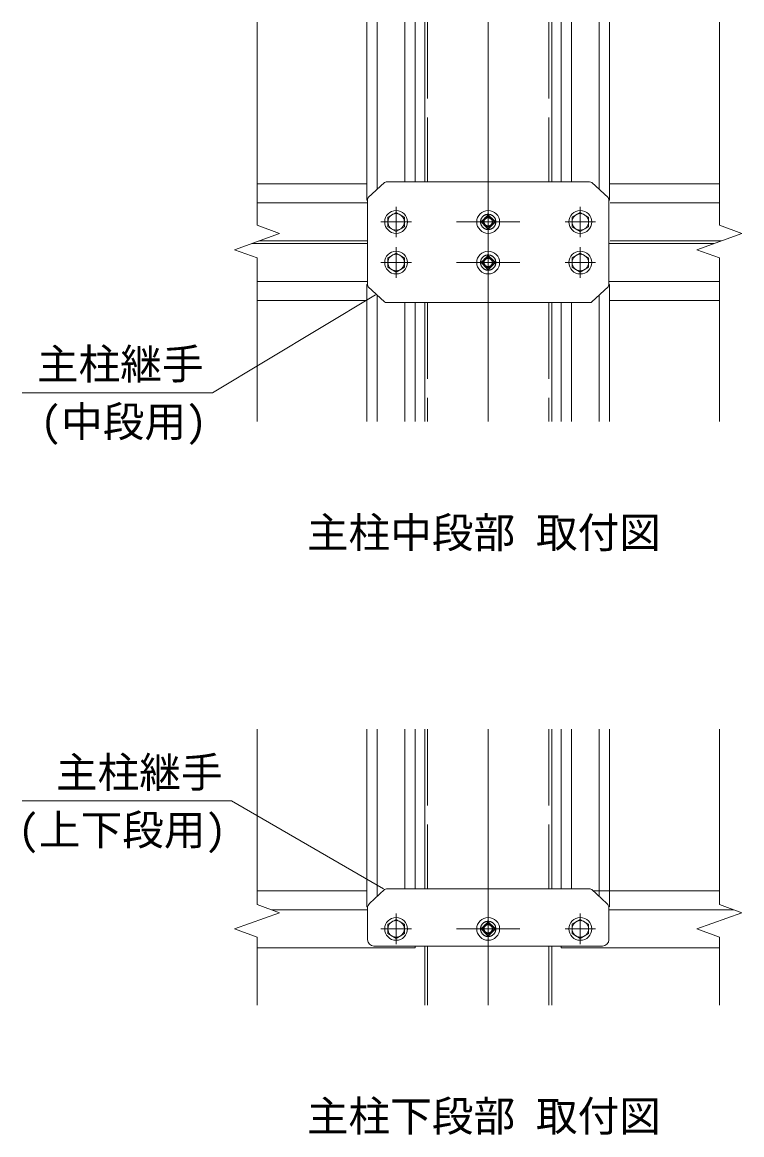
# Model space of a CAD drawing. Units: millimetres, scale not verified. Extents: x -4200 to 4200, y -2970 to 2970.
# Drawn here: x 1530 to 2663, y -629 to 1123 of the extents above; entities that cross this region are included whole.
import ezdxf
from ezdxf.enums import TextEntityAlignment as Align

# ---------------------------------------------------------------- set-up
doc = ezdxf.new("R2010")
doc.units = ezdxf.units.MM
doc.header["$LTSCALE"] = 20
doc.linetypes.add('DASHED', pattern=[7.5, 6, -1.5])
doc.linetypes.add('USER1', pattern=[50.8, 31.75, -6.35, 6.35, -6.35])
for name, color, linetype, lineweight in [('0-4_D-BMK', 2, 'USER1', 13), ('0-6_D-STR1', 1, 'Continuous', 18), ('0-7_D-STR3', 3, 'Continuous', 13), ('0-8_D-STR-DIM', 7, 'Continuous', 9)]:
    doc.layers.add(name, color=color, linetype=linetype, lineweight=lineweight)
doc.layers.add('0-C_D-STR-TXT', color=7, linetype='Continuous')
doc.styles.add('ＭＳ ゴシック', font='')
doc.styles.get('ＭＳ ゴシック').set_extended_font_data('MS Gothic')

msp = doc.modelspace()

# ---------------------------------------------------------------- linework, layer by layer
at = {"layer": '0-4_D-BMK'}
for p, q in [((2263.93, 1123.27), (2263.93, 494.27)), ((2118.93, 784.77), (2118.93, 832.77)), ((2263.93, 826.02), (2263.93, 791.52)), ((2408.93, 784.77), (2408.93, 832.77)), ((2094.93, 808.77), (2142.93, 808.77)), ((2213.93, 808.77), (2313.93, 808.77)), ((2384.93, 808.77), (2432.93, 808.77)), ((2118.93, 720.77), (2118.93, 768.77)), ((2263.93, 762.02), (2263.93, 725.52)), ((2408.93, 720.77), (2408.93, 768.77)), ((2094.93, 744.77), (2142.93, 744.77)), ((2213.93, 744.77), (2313.93, 744.77)), ((2384.93, 744.77), (2432.93, 744.77)), ((2263.93, 9.67), (2263.93, -424.83)), ((2118.93, -280.83), (2118.93, -328.83)), ((2263.93, -322.08), (2263.93, -287.58)), ((2408.93, -280.83), (2408.93, -328.83)), ((2142.93, -304.83), (2094.93, -304.83)), ((2213.93, -304.83), (2313.93, -304.83)), ((2278.18, -304.83), (2249.68, -304.83)), ((2432.93, -304.83), (2384.93, -304.83))]:
    msp.add_line(p, q, dxfattribs=at)
at = {"layer": '0-6_D-STR1'}
for p, q in [((2163.93, 1123.27), (2163.93, 871.77)), ((2363.93, 1123.27), (2363.93, 871.77)), ((1899.93, 868.77), (2072.93, 868.77)), ((2454.93, 868.77), (2627.93, 868.77)), ((1899.93, 838.77), (2073.93, 838.77)), ((2455.93, 838.77), (2627.93, 838.77)), ((1891.69, 774.77), (2073.93, 774.77)), ((1902.68, 778.77), (2073.93, 778.77)), ((2453.93, 774.77), (2619.69, 774.77)), ((2455.93, 778.77), (2630.68, 778.77)), ((1899.93, 714.77), (2073.93, 714.77)), ((2453.93, 714.77), (2627.93, 714.77)), ((1899.93, 684.77), (2072.93, 684.77)), ((2454.93, 684.77), (2627.93, 684.77)), ((2163.93, 681.77), (2163.93, 494.27)), ((2363.93, 681.77), (2363.93, 494.27)), ((2163.93, 9.67), (2163.93, -241.83)), ((2363.93, 9.67), (2363.93, -241.83)), ((1899.93, -244.83), (2072.93, -244.83)), ((2429.17, -244.83), (2627.93, -244.83)), ((1922.88, -274.83), (2073.93, -274.83)), ((2453.93, -274.83), (2650.88, -274.83)), ((2148.93, -331.83), (2148.93, -334.83)), ((2163.93, -331.83), (2163.93, -424.83)), ((2363.93, -331.83), (2363.93, -424.83)), ((2378.93, -334.83), (2378.93, -331.83)), ((1899.93, -334.83), (2148.93, -334.83)), ((2378.93, -334.83), (2627.93, -334.83))]:
    msp.add_line(p, q, dxfattribs=at)
at = {"layer": '0-6_D-STR1', "linetype": 'DASHED'}
for p, q in [((2168.53, 1123.27), (2168.53, 871.77)), ((2359.33, 1123.27), (2359.33, 871.77)), ((2168.53, 681.77), (2168.53, 494.27)), ((2359.33, 681.77), (2359.33, 494.27)), ((2168.53, 9.67), (2168.53, -241.83)), ((2359.33, 9.67), (2359.33, -241.83)), ((2168.53, -331.83), (2168.53, -424.83)), ((2359.33, -331.83), (2359.33, -424.83))]:
    msp.add_line(p, q, dxfattribs=at)
for centre in [(2263.93, 808.77), (2263.93, 744.77), (2263.93, -304.83)]:
    msp.add_circle(centre, 12, dxfattribs=at)
at = {"layer": '0-7_D-STR3'}
for p, q in [((2072.93, 843.27), (2072.93, 1123.27)), ((2088.93, 859.7), (2088.93, 1123.27)), ((2132.93, 871.77), (2132.93, 1123.27)), ((2148.93, 871.77), (2148.93, 1123.27)), ((2378.93, 871.77), (2378.93, 1123.27)), ((2394.93, 871.77), (2394.93, 1123.27)), ((2438.93, 859.7), (2438.93, 1123.27)), ((2454.93, 843.27), (2454.93, 1123.27)), ((2075.21, 846.96), (2100.78, 870.7)), ((2103.5, 871.77), (2423.36, 871.77)), ((2427.08, 870.7), (2452.65, 846.96)), ((2073.93, 843.27), (2072.93, 843.27)), ((2073.93, 709.51), (2073.93, 844.03)), ((2453.93, 844.03), (2453.93, 709.51)), ((2454.93, 843.27), (2453.93, 843.27)), ((2118.93, 823.77), (2105.93, 816.29)), ((2118.93, 823.77), (2131.93, 816.29)), ((2408.93, 823.77), (2395.93, 816.29)), ((2408.93, 823.77), (2421.93, 816.29)), ((2105.93, 816.29), (2105.93, 801.25)), ((2131.93, 816.29), (2131.93, 801.25)), ((2395.93, 816.29), (2395.93, 801.25)), ((2421.93, 816.29), (2421.93, 801.25)), ((2118.93, 793.77), (2105.93, 801.25)), ((2118.93, 793.77), (2131.93, 801.25)), ((2408.93, 793.77), (2395.93, 801.25)), ((2408.93, 793.77), (2421.93, 801.25)), ((2118.93, 759.77), (2105.93, 752.29)), ((2118.93, 759.77), (2131.93, 752.29)), ((2408.93, 759.77), (2395.93, 752.29)), ((2408.93, 759.77), (2421.93, 752.29)), ((2105.93, 752.29), (2105.93, 737.25)), ((2118.93, 729.77), (2105.93, 737.25)), ((2118.93, 729.77), (2131.93, 737.25)), ((2131.93, 752.29), (2131.93, 737.25)), ((2395.93, 752.29), (2395.93, 737.25)), ((2408.93, 729.77), (2395.93, 737.25)), ((2408.93, 729.77), (2421.93, 737.25)), ((2421.93, 752.29), (2421.93, 737.25)), ((2073.93, 710.27), (2072.93, 710.27)), ((2072.93, 494.27), (2072.93, 710.27)), ((2073.93, 710.27), (2072.93, 710.27)), ((2100.78, 682.84), (2075.21, 706.58)), ((2452.65, 706.58), (2427.08, 682.84)), ((2453.93, 710.27), (2454.93, 710.27)), ((2453.93, 710.27), (2454.93, 710.27)), ((2454.93, 494.27), (2454.93, 710.27)), ((2088.93, 494.27), (2088.93, 693.84)), ((2438.93, 494.27), (2438.93, 693.84)), ((2424.36, 681.77), (2103.5, 681.77)), ((2132.93, 494.27), (2132.93, 681.77)), ((2148.93, 494.27), (2148.93, 681.77)), ((2378.93, 494.27), (2378.93, 681.77)), ((2394.93, 494.27), (2394.93, 681.77)), ((2072.93, -270.33), (2072.93, 9.67)), ((2088.93, -253.95), (2088.93, 9.67)), ((2132.93, -241.83), (2132.93, 9.67)), ((2148.93, -241.83), (2148.93, 9.67)), ((2378.93, -241.83), (2378.93, 9.67)), ((2394.93, -241.83), (2394.93, 9.67)), ((2438.93, -253.86), (2438.93, 9.67)), ((2454.93, -270.33), (2454.93, 9.67)), ((2100.76, -243), (2077.14, -264.86)), ((2424.27, -241.83), (2103.59, -241.83)), ((2427.1, -243), (2450.72, -264.86)), ((2074.11, -270.33), (2072.93, -270.33)), ((2073.93, -272.2), (2073.93, -321.83)), ((2453.93, -321.83), (2453.93, -271.49)), ((2118.93, -289.83), (2105.93, -297.32)), ((2105.93, -312.35), (2105.93, -297.32)), ((2118.93, -289.83), (2131.93, -297.32)), ((2131.93, -312.35), (2131.93, -297.32)), ((2408.93, -289.83), (2395.93, -297.32)), ((2395.93, -312.35), (2395.93, -297.32)), ((2408.93, -289.83), (2421.93, -297.32)), ((2421.93, -312.35), (2421.93, -297.32)), ((2118.93, -319.83), (2105.93, -312.35)), ((2118.93, -319.83), (2131.93, -312.35)), ((2408.93, -319.83), (2395.93, -312.35)), ((2408.93, -319.83), (2421.93, -312.35)), ((2083.93, -331.83), (2443.93, -331.83))]:
    msp.add_line(p, q, dxfattribs=at)
at = {"layer": '0-7_D-STR3', "linetype": 'DASHED'}
for p, q in [((2252.62, 808.77), (2263.93, 820.08)), ((2263.93, 797.46), (2252.62, 808.77)), ((2275.24, 808.77), (2263.93, 820.08)), ((2263.93, 797.46), (2275.24, 808.77)), ((2252.62, 744.77), (2263.93, 756.08)), ((2275.24, 744.77), (2263.93, 756.08)), ((2263.93, 733.46), (2252.62, 744.77)), ((2263.93, 733.46), (2275.24, 744.77)), ((2252.62, -304.83), (2263.93, -293.52)), ((2275.24, -304.83), (2263.93, -293.52)), ((2263.93, -316.15), (2252.62, -304.83)), ((2263.93, -316.15), (2275.24, -304.83))]:
    msp.add_line(p, q, dxfattribs=at)
at = {"layer": '0-7_D-STR3'}
for centre, radius in [((2118.93, 808.77), 18), ((2263.93, 808.77), 18), ((2408.93, 808.77), 18), ((2118.93, 808.77), 13), ((2408.93, 808.77), 13), ((2118.93, 744.77), 18), ((2118.93, 744.77), 13), ((2263.93, 744.77), 18), ((2408.93, 744.77), 18), ((2408.93, 744.77), 13), ((2118.93, -304.83), 18), ((2118.93, -304.83), 13), ((2263.93, -304.83), 18), ((2408.93, -304.83), 18), ((2408.93, -304.83), 13)]:
    msp.add_circle(centre, radius, dxfattribs=at)
at = {"layer": '0-7_D-STR3', "linetype": 'DASHED'}
for centre, radius in [((2263.93, 808.77), 8), ((2263.93, 808.77), 6.4), ((2263.93, 744.77), 8), ((2263.93, 744.77), 6.4), ((2263.93, -304.83), 8), ((2263.93, -304.83), 6.4)]:
    msp.add_circle(centre, radius, dxfattribs=at)
at = {"layer": '0-7_D-STR3'}
for centre, radius, start, end in [((2103.5, 867.77), 4, 90, 132.87889), ((2423.39, 864.86), 6.91, 57.70556, 90.24849), ((2077.93, 844.03), 4, 132.87889, 180), ((2449.93, 844.03), 4, 0, 47.12111), ((2077.93, 709.51), 4, 180, 227.12111), ((2449.93, 709.51), 4, 312.87889, 0), ((2103.5, 685.77), 4, 227.12111, 270), ((2424.36, 685.77), 4, 270, 312.87889), ((2103.59, -245.83), 4, 90, 134.99999), ((2424.27, -245.83), 4, 45.00001, 90), ((2083.93, -272.2), 10, 132.78277, 180), ((2443.93, -272.2), 10, 0, 47.21723), ((2083.93, -321.83), 10, 180, 270), ((2443.93, -321.83), 10, 270, 0)]:
    msp.add_arc(centre, radius, start, end, dxfattribs=at)
at = {"layer": '0-8_D-STR-DIM'}
for points in [[(1899.93, 494.27), (1899.93, 752.12), (1864.69, 764.94), (1935.17, 790.6), (1899.93, 803.42), (1899.93, 1123.27)], [(2627.93, 494.27), (2627.93, 752.12), (2592.69, 764.94), (2663.17, 790.6), (2627.93, 803.42), (2627.93, 1123.27)], [(1530.29, 539.79), (1829.69, 539.79), (2086.28, 693.68)], [(1899.93, -424.83), (1899.93, -317.78), (1864.69, -304.96), (1935.17, -279.3), (1899.93, -266.48), (1899.93, 9.67)], [(2627.93, -424.83), (2627.93, -317.78), (2592.69, -304.96), (2663.17, -279.3), (2627.93, -266.48), (2627.93, 9.67)], [(1530.29, -103.32), (1859.69, -103.32), (2099.03, -242)]]:
    msp.add_lwpolyline(points, dxfattribs=at)

# ---------------------------------------------------------------- texts
at = {"layer": '0-C_D-STR-TXT', "style": 'ＭＳ ゴシック'}
for s, p in [('主柱継手', (1553.35, 546.38)), ('(中段用)', (1558.76, 455.81)), ('主柱中段部 取付図', (1978.42, 280.95)), ('主柱継手', (1583.35, -96.72)), ('(上下段用)', (1523.76, -187.3)), ('主柱下段部 取付図', (1978.42, -638.15))]:
    msp.add_text(s, height=48.09, dxfattribs=at).set_placement(p, align=Align.BOTTOM_LEFT)

doc.saveas('drawing.dxf')
